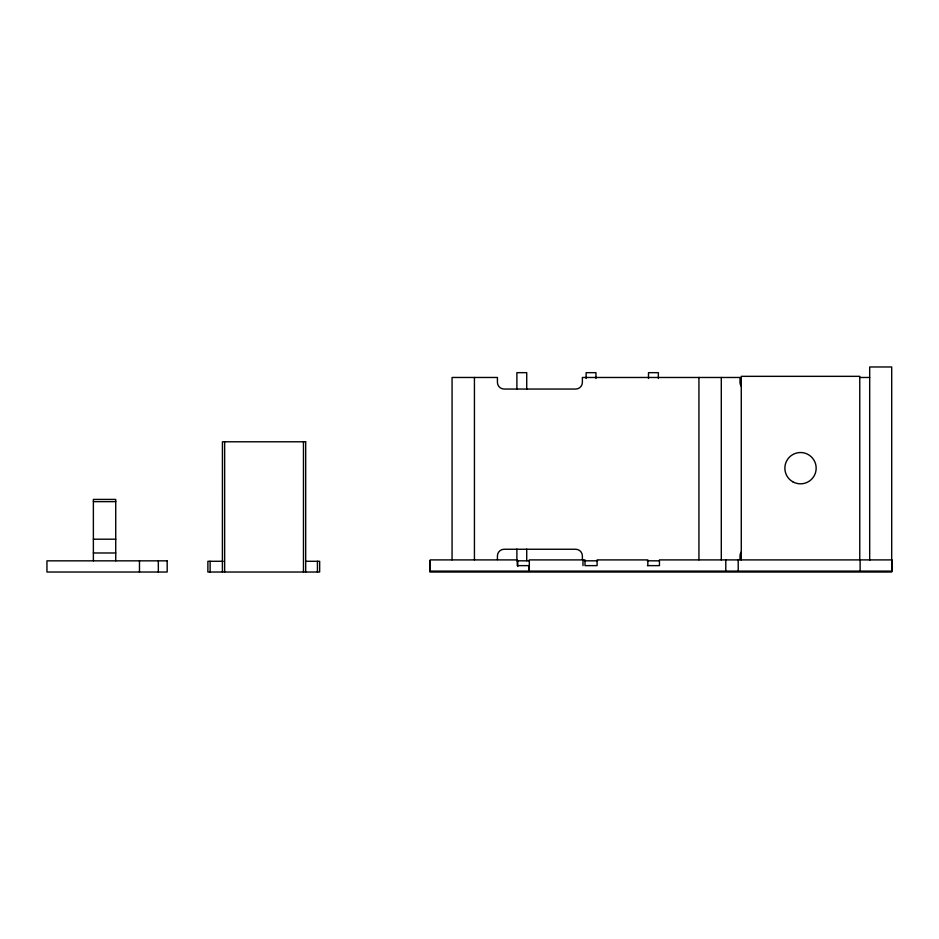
<?xml version="1.0" encoding="UTF-8"?>
<svg xmlns="http://www.w3.org/2000/svg" width="939" height="939" viewBox="0 0 939 939"><rect width="100%" height="100%" fill="white"/><g stroke="black" fill="none" stroke-linecap="round" stroke-linejoin="round"><path stroke-width="1.41" d="M859.596 377.478L869.69 377.478M305.668 441.788L222.426 441.788L222.402 572.027M93.372 501.637L115.732 501.637M93.372 539.197L115.732 539.197M93.372 552.977L115.732 552.977M528.962 560.818L516.884 560.818L516.884 549.092M584.398 560.818L597.568 560.818M647.335 560.818L659.049 560.818M223.165 561.287L207.895 561.287L207.871 572.027L319.647 572.027L319.671 561.287L305.832 561.287M529.314 565.63L517.248 565.63L517.248 559.902L430.226 559.902L430.226 571.112L892.05 571.112L892.05 559.902L659.46 559.902L659.46 565.63L647.382 565.63M869.69 560.43L869.69 366.973L891.698 366.973L891.698 572.027L429.862 572.027L429.862 560.818M860.124 559.902L860.124 571.112M859.76 559.902L859.76 376.339L741.27 376.339L741.27 559.902M740.014 559.609L740.014 555.958A6.702 6.702 0 0 1 741.399 551.874M738.218 559.902L738.218 571.112M725.788 559.902L725.788 571.112M721.293 377.466L721.293 559.902M698.933 377.466L698.933 559.902M658.345 378.499L658.345 372.666L648.497 372.666L648.497 378.499M647.828 565.63L647.828 559.902L597.087 559.902L597.087 565.63L585.009 565.63L585.009 559.902L529.314 559.902L529.314 571.112M595.96 378.499L595.96 372.666L586.124 372.666L586.124 378.499M582.99 559.902L582.99 565.63M582.38 559.609L582.38 555.958A6.702 6.702 0 0 0 575.677 549.256L504.126 549.256A6.702 6.702 0 0 0 497.424 555.958L497.424 559.609M528.915 565.63L528.915 571.112M526.72 389.286L526.72 372.666L516.884 372.666L516.884 389.286M526.72 549.092L526.72 560.818M517.776 560.818L517.776 566.428M474.43 377.466L474.43 559.902M452.07 559.902L452.07 377.466L497.424 377.478L497.424 382.349A6.702 6.702 0 0 0 504.126 389.051L575.677 389.051A6.702 6.702 0 0 0 582.38 382.349L582.38 377.478L740.014 377.478L740.014 382.349A6.702 6.702 0 0 0 741.399 386.434M317.429 561.287L317.429 572.027M305.691 441.788L305.691 572.027M303.461 441.788L303.461 572.027M224.644 441.788L224.644 572.027M210.113 561.287L210.113 572.027M158.339 560.841L158.339 572.027M139.477 560.841L139.477 572.027M115.732 560.841L115.732 499.407L93.372 499.407L93.372 560.841M167.177 560.841L46.95 560.841L46.95 572.027L167.177 572.027L167.177 560.841M792.692 481.73A15.646 15.646 0 0 0 816.167 468.185A15.646 15.646 0 0 0 792.692 454.629A15.646 15.646 0 0 0 792.692 481.73"/></g></svg>
